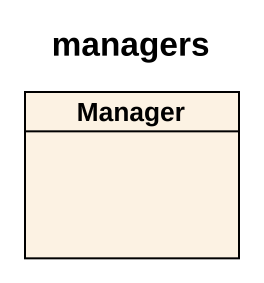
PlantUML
@startuml
title managers
hide circle
hide empty members
class Manager
@enduml
